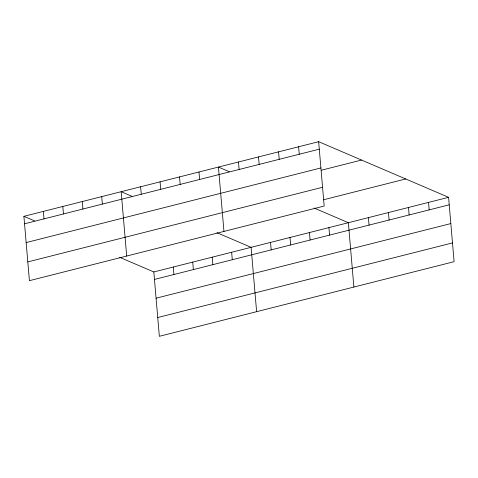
<?xml version="1.0" encoding="UTF-8"?>
<svg xmlns="http://www.w3.org/2000/svg" width="478" height="478" viewBox="0 0 478 478"><rect width="100%" height="100%" fill="white"/><g stroke="black" fill="none" stroke-linecap="round" stroke-linejoin="round"><path stroke-width="0.72" d="M318.653 141.691L324.174 206.042L29.415 280.676L23.9 216.325L318.653 141.691L448.585 197.324L454.1 261.675L159.347 336.309L153.826 271.958L119.661 257.325M24.539 223.806L319.298 149.172M26.153 242.573L320.905 167.939M321.443 170.204L361.529 160.052M27.808 261.908L322.56 187.274M323.385 199.81L405.708 178.963M153.826 271.958L448.585 197.324M154.466 279.433L449.224 204.799M156.079 298.2L450.832 223.567M157.734 317.535L452.493 242.908M229.159 171.656L218.44 167.067L223.955 231.418M314.201 208.067L348.366 222.7L353.881 287.051M131.886 196.285L121.167 191.696L126.688 256.047M216.928 232.696L251.099 247.329L256.614 311.68M23.9 216.325L34.619 220.914M428.539 202.397L429.178 209.878M408.499 207.476L409.138 214.951M388.453 212.549L389.092 220.023M368.413 217.621L369.052 225.102M328.912 227.624L329.551 235.098M309.457 232.547L310.103 240.028M298.613 146.77L299.252 154.245M290.003 237.476L290.648 244.951M278.566 151.843L279.212 159.317M270.548 242.4L271.193 249.88M258.526 156.921L259.166 164.396M238.48 161.994L239.125 169.469M231.645 252.253L232.284 259.727M212.19 257.176L212.829 264.657M198.985 171.996L199.625 179.471M192.736 262.105L193.375 269.58M179.531 176.92L180.17 184.394M173.281 267.029L173.92 274.509M160.076 181.843L160.716 189.324M140.622 186.773L141.267 194.247M101.718 196.625L102.358 204.1M82.264 201.549L82.903 209.023M62.809 206.472L63.449 213.953M43.355 211.401L43.994 218.876"/></g></svg>
